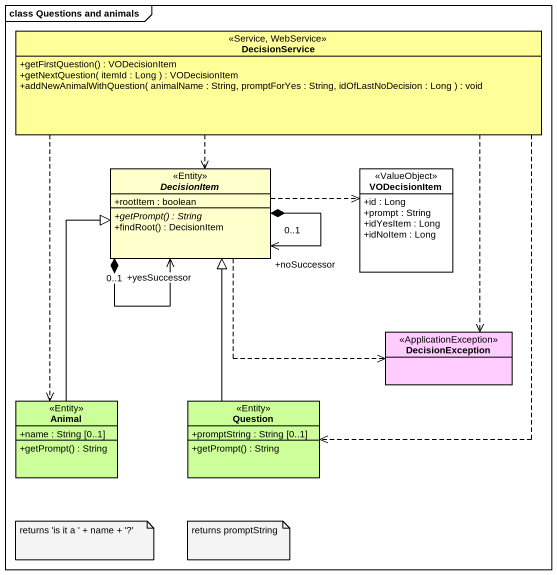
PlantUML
@startuml
mainframe class Questions and animals
hide circle
hide empty members
skinparam classAttributeIconSize 0
class DecisionService <<Service, WebService>> #FFFF99 {
  +getFirstQuestion() : VODecisionItem
  +getNextQuestion( itemId : Long ) : VODecisionItem
  +addNewAnimalWithQuestion( animalName : String, promptForYes : String, idOfLastNoDecision : Long ) : void
}
abstract class DecisionItem <<Entity>> {
  +rootItem : boolean
  {abstract} +getPrompt() : String
  +findRoot() : DecisionItem
}
class VODecisionItem <<ValueObject>> #FFFFFF {
  +id : Long
  +prompt : String
  +idYesItem : Long
  +idNoItem : Long
}
class DecisionException <<ApplicationException>> #FFCCFF
class Animal <<Entity>> #CCFF99 {
  +name : String [0..1]
  +getPrompt() : String
}
class Question <<Entity>> #CCFF99 {
  +promptString : String [0..1]
  +getPrompt() : String
}
DecisionService ..> DecisionItem
DecisionService ..> DecisionException
DecisionService ..> Animal
DecisionService ..> Question
DecisionItem "+noSuccessor\n0..1" <--* DecisionItem
DecisionItem "+yesSuccessor\n0..1" <--* DecisionItem
DecisionItem .right.> VODecisionItem
DecisionItem .right.> DecisionException
Animal -up-|> DecisionItem
Question -up-|> DecisionItem
note as N1
  returns 'is it a ' + name + '?'
end note
note as N2
  returns promptString
end note
@enduml
